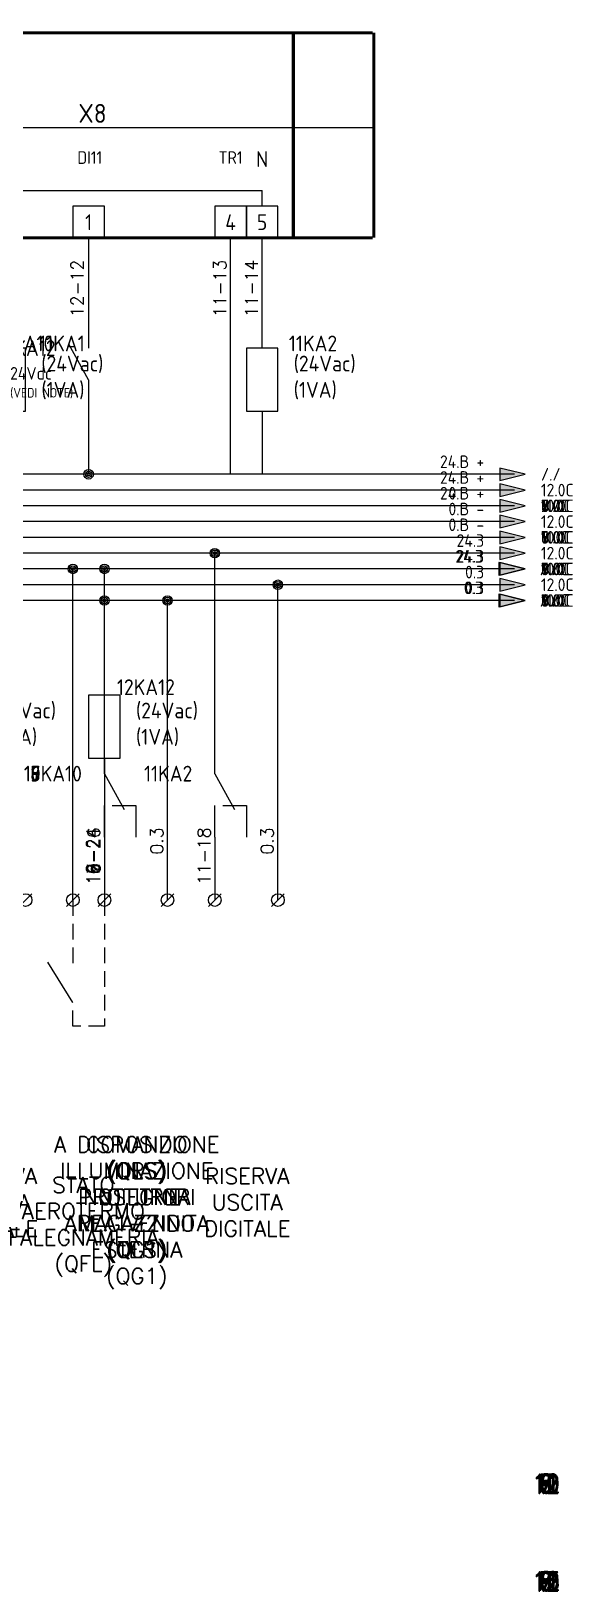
# Model space of a CAD drawing. Extents: x 21 to 417, y 13 to 260.
# Drawn here: x 330.9 to 416.8, y 13 to 260.3 of the extents above; entities that cross this region are included whole.
import ezdxf
from ezdxf.enums import TextEntityAlignment as Align

# ---------------------------------------------------------------- set-up
doc = ezdxf.new("R2010")
doc.units = 0
doc.header["$LTSCALE"] = 10
doc.linetypes.add('NASCOSTA2', pattern=[0.1875, 0.125, -0.0625])
doc.layers.get('0').update_dxf_attribs({"linetype": 'CONTINUOUS'})
for name, color, linetype in [('10', 9, 'CONTINUOUS'), ('11', 9, 'CONTINUOUS'), ('12', 9, 'CONTINUOUS'), ('5', 9, 'CONTINUOUS'), ('6', 9, 'CONTINUOUS'), ('7', 9, 'CONTINUOUS'), ('8', 9, 'CONTINUOUS'), ('9', 9, 'CONTINUOUS')]:
    doc.layers.add(name, color=color, linetype=linetype)
doc.layers.get('0').freeze()
doc.styles.add('ROMAND', font='romand')
doc.styles.add('ROMANS', font='romans')
doc.styles.add('SIMPLEX', font='simplex')
doc.styles.add('SPAC', font='isocp.shx')

# ---------------------------------------------------------------- blocks, each defined once
blk = doc.blocks.new('Numero_Filo')
at = {"color": 3, "style": 'SIMPLEX'}
for tag, flags, p in [('SUPPORTO', 9, (-3.29, 2.73)), ('RIP', 1, (-0.92, 2.73)), ('N', 8, (1.08, 0.73))]:
    blk.add_attdef(tag, text='', height=2, rotation=90, dxfattribs=dict(at, flags=flags)).set_placement(p, align=Align.RIGHT)
blk = doc.blocks.new('BLK27')
at = {"color": 7}
blk.add_line((-1, -1), (1, 1), dxfattribs=at)
blk.add_circle((0, 0), 1, dxfattribs=at)
at = {"color": 3, "style": 'SPAC', "flags": 8}
blk.add_attdef('NM', (1.5, -2.5), '', height=2, dxfattribs=at)
blk = doc.blocks.new('SC1_F')
at = {"color": 7}
for p, q in [((-5, -5), (-5, 0)), ((0, 0), (0, -5)), ((0, -10), (-3.125, -4.375)), ((-1.25, -5), (-5, -5)), ((0, -10), (0, -15))]:
    blk.add_line(p, q, dxfattribs=at)
at = {"color": 3, "style": 'SPAC', "width": 0.75, "flags": 8}
for tag, p in [('PINC1', (-6, 0)), ('PINA1', (-1, 0))]:
    blk.add_attdef(tag, text='', height=1.75, rotation=90, dxfattribs=at).set_placement(p, align=Align.RIGHT)
at = {"color": 4, "style": 'SPAC'}
blk.add_attdef('NOME', text='', height=2.5, dxfattribs=at).set_placement((-9.125, -5), align=Align.MIDDLE_RIGHT)
at = {"color": 7, "style": 'SPAC'}
for tag, flags, p in [('REG', 8, (-9.125, -10)), ('FUNZIONE1', 9, (-9.125, -12.5)), ('FUNZIONE2', 9, (-9.125, -15))]:
    blk.add_attdef(tag, text='', height=1.5, dxfattribs=dict(at, flags=flags)).set_placement(p, align=Align.MIDDLE_RIGHT)
at = {"color": 3, "style": 'SPAC', "width": 0.75, "flags": 8}
blk.add_attdef('PINB1', (-1, -15), '', height=1.75, rotation=90, dxfattribs=at)
at = {"color": 6, "style": 'SPAC', "flags": 9}
blk.add_attdef('PRES', (1, -14.5), '', height=1, dxfattribs=at)
blk = doc.blocks.new('_ALIM_0')
at = {"color": 1}
for p, q in [((4, 0), (0, 1)), ((0, 1), (0, -1)), ((0, -1), (4, 0))]:
    blk.add_line(p, q, dxfattribs=at)
blk.add_solid([(0, 1), (0, -1), (4, 0)], dxfattribs=at)
at = {"color": 3, "style": 'SPAC'}
blk.add_attdef('SEGNALE', text='', height=2, dxfattribs=at).set_placement((-2.5, 1), align=Align.RIGHT)
at = {"color": 7, "style": 'SPAC'}
for tag, p, height, flags in [('REG', (6.5, -1), 2, 8), ('PRES', (-5, -2), 1, 9), ('#LINEA', (-5, -3.5), 1, 1)]:
    blk.add_attdef(tag, p, '', height=height, dxfattribs=dict(at, flags=flags))
blk = doc.blocks.new('BLK56')
at = {"color": 7}
for p, q in [((0, 12.5), (0, 17.5)), ((0, 2.5), (0, -2.5))]:
    blk.add_line(p, q, dxfattribs=at)
blk.add_lwpolyline([(-2.5, 2.5), (2.5, 2.5), (2.5, 12.5), (-2.5, 12.5)], close=True, dxfattribs=at)
at = {"color": 4, "style": 'SPAC', "flags": 9}
blk.add_attdef('QUADRO', text='', height=2.5, dxfattribs=at).set_placement((-4, 16), align=Align.RIGHT)
at = {"color": 3, "style": 'SPAC', "width": 0.75, "flags": 8}
blk.add_attdef('PINA1', text='', height=1.75, rotation=90, dxfattribs=at).set_placement((-1, 17.5), align=Align.RIGHT)
at = {"color": 4, "style": 'SPAC'}
blk.add_attdef('NOME', text='', height=2.5, dxfattribs=at).set_placement((-4, 12), align=Align.RIGHT)
at = {"color": 7, "style": 'SPAC', "flags": 9}
for tag, p in [('COSTRUTTORE', (-6, 8.5)), ('TIPO', (-6, 6))]:
    blk.add_attdef(tag, text='', height=1.5, dxfattribs=at).set_placement(p, align=Align.RIGHT)
at = {"color": 6, "style": 'SPAC'}
for tag, p, flags in [('CODICE', (3.5, 3.5), 1), ('OFFSET', (3.5, 2), 9), ('PRES', (3.5, 0.5), 9), ('DESCRIZIONE', (3.5, -1), 9), ('SUPPORTO', (3.5, -2.5), 9), ('PR4', (3.5, -4), 9)]:
    blk.add_attdef(tag, p, '', height=1, dxfattribs=dict(at, flags=flags))
at = {"color": 3, "style": 'SPAC', "width": 0.75, "flags": 8}
blk.add_attdef('PINB1', (-1, -2.5), '', height=1.75, rotation=90, dxfattribs=at)
at = {"color": 7, "style": 'SPAC', "flags": 9}
for tag, p in [('FUNZIONE1', (0, -8.5)), ('FUNZIONE2', (0, -11.5))]:
    blk.add_attdef(tag, text='', height=2, dxfattribs=at).set_placement(p, align=Align.CENTER)
blk = doc.blocks.new('PUNTO')
for radius in [0.75, 0.5, 0.25]:
    blk.add_circle((0, 0), radius)
blk = doc.blocks.new('NA1_F')
at = {"color": 7}
for p, q in [((0, 0), (0, -5)), ((0, -10), (-3.125, -4.375)), ((0, -10), (0, -15))]:
    blk.add_line(p, q, dxfattribs=at)
at = {"color": 3, "style": 'SPAC', "width": 0.75, "flags": 8}
blk.add_attdef('PINA1', text='', height=1.75, rotation=90, dxfattribs=at).set_placement((-1, 0), align=Align.RIGHT)
at = {"color": 4, "style": 'SPAC'}
blk.add_attdef('NOME', text='', height=2.5, dxfattribs=at).set_placement((-5.25, -5), align=Align.MIDDLE_RIGHT)
at = {"color": 7, "style": 'SPAC'}
for tag, flags, p in [('REG', 8, (-5.25, -10)), ('FUNZIONE1', 9, (-5.25, -12.5)), ('FUNZIONE2', 9, (-5.25, -15))]:
    blk.add_attdef(tag, text='', height=1.5, dxfattribs=dict(at, flags=flags)).set_placement(p, align=Align.MIDDLE_RIGHT)
at = {"color": 3, "style": 'SPAC', "width": 0.75, "flags": 8}
blk.add_attdef('PINB1', (-1, -15), '', height=1.75, rotation=90, dxfattribs=at)
at = {"color": 6, "style": 'SPAC', "flags": 9}
blk.add_attdef('PRES', (1, -14.5), '', height=1, dxfattribs=at)
blk = doc.blocks.new('NUMFG')
at = {"color": 4, "style": 'ROMAND', "width": 0.85}
blk.add_attdef('NUMERO_DI_FOGLIO', text='', height=1, dxfattribs=at).set_placement((0, 0), align=Align.MIDDLE)
blk = doc.blocks.new('NUMFGS')
at = {"color": 4, "style": 'ROMAND', "width": 0.85}
blk.add_attdef('FOGLIO_SEGUENTE', text='', height=1, dxfattribs=at).set_placement((0, 0), align=Align.MIDDLE)

msp = doc.modelspace()

# ---------------------------------------------------------------- linework, layer by layer
at = {"layer": '10', "color": 1, "linetype": 'Continuous'}
for p, q in [((407.5, 185), (32.7, 185)), ((407.5, 180), (32.7, 180)), ((407.5, 175), (32.7, 175)), ((407.5, 170), (32.7, 170))]:
    msp.add_line(p, q, dxfattribs=at)
at = {"layer": '10'}
for p, q in [((342.5, 147.5), (342.5, 175)), ((352.5, 122.5), (352.5, 170)), ((342.5, 132.5), (342.5, 122.5))]:
    msp.add_line(p, q, dxfattribs=at)
at = {"layer": '11'}
for p, q in [((40.2, 245), (385, 245)), ((310, 235), (367.5, 235)), ((367.5, 232.5), (367.5, 235)), ((362.5, 190), (362.5, 227.5)), ((367.5, 210), (367.5, 227.5)), ((367.5, 195), (367.5, 190)), ((367.5, 190), (362.5, 190)), ((360, 147.5), (360, 177.5)), ((370, 122.5), (370, 172.5)), ((360, 132.5), (360, 122.5))]:
    msp.add_line(p, q, dxfattribs=at)
at = {"layer": '11', "color": 1, "linetype": 'Continuous'}
for p, q in [((407.5, 187.5), (32.7, 187.5)), ((407.5, 182.5), (32.7, 182.5)), ((407.5, 177.5), (32.7, 177.5)), ((407.5, 172.5), (32.7, 172.5))]:
    msp.add_line(p, q, dxfattribs=at)
at = {"layer": '11', "const_width": 0.5}
for points in [[(385, 260), (40.2, 260)], [(385.2, 227.5), (385.2, 260)], [(385, 227.5), (40.2, 227.5)]]:
    msp.add_lwpolyline(points, dxfattribs=at)
at = {"layer": '11'}
for points in [[(360, 227.5), (365, 227.5), (365, 232.5), (360, 232.5)], [(365, 227.5), (370, 227.5), (370, 232.5), (365, 232.5)]]:
    msp.add_lwpolyline(points, close=True, dxfattribs=at)
at = {"layer": '12'}
for p, q in [((42.5, 245), (372.45, 245)), ((340, 227.5), (340, 215)), ((340, 202.5), (340, 200)), ((340, 200), (340, 197.5)), ((340, 197.5), (340, 190)), ((342.5, 140), (342.5, 122.5)), ((337.5, 106.28), (333.55, 112.64))]:
    msp.add_line(p, q, dxfattribs=at)
at = {"layer": '12', "color": 1, "linetype": 'Continuous'}
for p, q in [((407.5, 190), (32.7, 190)), ((407.5, 185), (32.7, 185)), ((405, 175), (32.5, 175)), ((337.5, 122.5), (337.5, 175)), ((405, 170), (32.5, 170)), ((342.5, 160), (342.5, 170))]:
    msp.add_line(p, q, dxfattribs=at)
at = {"layer": '12', "linetype": 'NASCOSTA2', "ltscale": 2}
for p, q in [((337.5, 122.5), (337.5, 112.5)), ((342.5, 122.5), (342.5, 102.5)), ((337.5, 102.5), (337.5, 106.28)), ((342.5, 102.5), (337.5, 102.5))]:
    msp.add_line(p, q, dxfattribs=at)
at = {"layer": '12', "const_width": 0.5}
for points in [[(372.45, 260), (34.95, 260)], [(372.45, 227.5), (372.45, 260)], [(372.45, 227.5), (34.95, 227.5)]]:
    msp.add_lwpolyline(points, dxfattribs=at)
at = {"layer": '12'}
msp.add_lwpolyline([(337.5, 227.5), (342.5, 227.5), (342.5, 232.5), (337.5, 232.5)], close=True, dxfattribs=at)
at = {"layer": '5', "color": 1, "linetype": 'Continuous'}
for p, q in [((407.5, 185), (32.7, 185)), ((407.5, 180), (32.7, 180)), ((407.5, 175), (32.7, 175)), ((407.5, 170), (32.7, 170))]:
    msp.add_line(p, q, dxfattribs=at)
at = {"layer": '5'}
for p, q in [((342.5, 147.5), (342.5, 175)), ((352.5, 122.5), (352.5, 170)), ((342.5, 132.5), (342.5, 122.5))]:
    msp.add_line(p, q, dxfattribs=at)
at = {"layer": '6', "color": 1, "linetype": 'Continuous'}
for p, q in [((407.5, 185), (32.7, 185)), ((407.5, 180), (32.7, 180)), ((407.5, 175), (32.7, 175)), ((407.5, 170), (32.7, 170))]:
    msp.add_line(p, q, dxfattribs=at)
at = {"layer": '6'}
for p, q in [((342.5, 147.5), (342.5, 175)), ((352.5, 122.5), (352.5, 170)), ((342.5, 132.5), (342.5, 122.5))]:
    msp.add_line(p, q, dxfattribs=at)
at = {"layer": '7', "color": 1, "linetype": 'Continuous'}
for p, q in [((407.5, 185), (32.7, 185)), ((407.5, 180), (32.7, 180)), ((407.5, 175), (32.7, 175)), ((407.5, 170), (32.7, 170))]:
    msp.add_line(p, q, dxfattribs=at)
at = {"layer": '7'}
for p, q in [((342.5, 147.5), (342.5, 175)), ((352.5, 122.5), (352.5, 170)), ((342.5, 132.5), (342.5, 122.5))]:
    msp.add_line(p, q, dxfattribs=at)
at = {"layer": '8', "color": 1, "linetype": 'Continuous'}
for p, q in [((407.5, 185), (32.7, 185)), ((407.5, 180), (32.7, 180)), ((407.5, 175), (32.7, 175)), ((407.5, 170), (32.7, 170))]:
    msp.add_line(p, q, dxfattribs=at)
at = {"layer": '8'}
for p, q in [((342.5, 147.5), (342.5, 175)), ((352.5, 122.5), (352.5, 170)), ((342.5, 132.5), (342.5, 122.5))]:
    msp.add_line(p, q, dxfattribs=at)
at = {"layer": '9', "color": 1, "linetype": 'Continuous'}
for p, q in [((407.5, 185), (32.7, 185)), ((407.5, 180), (32.7, 180)), ((407.5, 175), (32.7, 175)), ((407.5, 170), (32.7, 170))]:
    msp.add_line(p, q, dxfattribs=at)
at = {"layer": '9'}
for p, q in [((342.5, 147.5), (342.5, 175)), ((352.5, 122.5), (352.5, 170)), ((342.5, 132.5), (342.5, 122.5))]:
    msp.add_line(p, q, dxfattribs=at)

# ---------------------------------------------------------------- block references
at = {"layer": '10'}
ref = msp.add_blockref('BLK56', (322.5, 197.5), dxfattribs=at)
ref.add_attrib('NOME', '10KA10', dxfattribs={"layer": '0', "color": 4, "height": 2.5, "style": 'SPAC'}).set_placement((334.39, 209.5), align=Align.RIGHT)
for name, p, values in [('_ALIM_0', (405.2, 185), {'SEGNALE': '24.B +', 'REG': '11.0C'}), ('_ALIM_0', (405.2, 180), {'SEGNALE': '0.B -', 'REG': '11.0C'}), ('_ALIM_0', (405.2, 175), {'SEGNALE': '24.3', 'REG': '11.0C'}), ('_ALIM_0', (405.2, 170), {'SEGNALE': '0.3', 'REG': '11.0C'}), ('Numero_Filo', (340.73, 133.28), {'N': '10-26'}), ('Numero_Filo', (350.73, 133.28), {'N': '0.3'})]:
    msp.add_blockref(name, p, dxfattribs=at).add_auto_attribs(values)
for name, p in [('PUNTO', (342.5, 175)), ('PUNTO', (352.5, 170)), ('BLK27', (342.5, 122.5)), ('BLK27', (352.5, 122.5))]:
    msp.add_blockref(name, p, dxfattribs=at)
ref = msp.add_blockref('SC1_F', (342.5, 132.5), dxfattribs=dict(at, rotation=180))
ref.add_attrib('NOME', '10KA10', dxfattribs={"layer": '0', "color": 4, "height": 2.5, "style": 'SPAC'}).set_placement((338.93, 142.55), align=Align.MIDDLE_RIGHT)
at = {"layer": '10', "xscale": 3, "yscale": 3, "zscale": 3}
for name, p, values in [('NUMFG', (412.5, 30), {'NUMERO_DI_FOGLIO': '10'}), ('NUMFGS', (412.5, 14.5), {'FOGLIO_SEGUENTE': '11'})]:
    msp.add_blockref(name, p, dxfattribs=at).add_auto_attribs(values)
at = {"layer": '11'}
for name, p, values in [('Numero_Filo', (360.73, 223.28), {'N': '11-13'}), ('Numero_Filo', (365.73, 223.28), {'N': '11-14'}), ('_ALIM_0', (405.2, 187.5), {'SEGNALE': '24.B +', 'REG': '12.0C'}), ('_ALIM_0', (405.2, 182.5), {'SEGNALE': '0.B -', 'REG': '12.0C'}), ('_ALIM_0', (405.2, 177.5), {'SEGNALE': '24.3', 'REG': '12.0C'}), ('_ALIM_0', (405.2, 172.5), {'SEGNALE': '0.3', 'REG': '12.0C'}), ('Numero_Filo', (358.23, 133.28), {'N': '11-18'}), ('Numero_Filo', (368.23, 133.28), {'N': '0.3'})]:
    msp.add_blockref(name, p, dxfattribs=at).add_auto_attribs(values)
ref = msp.add_blockref('BLK56', (327.5, 197.5), dxfattribs=at)
ref.add_attrib('NOME', '11KA1', dxfattribs={"layer": '0', "color": 4, "height": 2.5, "style": 'SPAC'}).set_placement((339.39, 209.5), align=Align.RIGHT)
ref = msp.add_blockref('BLK56', (367.5, 197.5), dxfattribs=at)
ref.add_attrib('NOME', '11KA2', dxfattribs={"layer": '0', "color": 4, "height": 2.5, "style": 'SPAC'}).set_placement((379.39, 209.5), align=Align.RIGHT)
for name, p in [('PUNTO', (360, 177.5)), ('PUNTO', (370, 172.5)), ('BLK27', (330, 122.5)), ('BLK27', (360, 122.5)), ('BLK27', (370, 122.5))]:
    msp.add_blockref(name, p, dxfattribs=at)
ref = msp.add_blockref('SC1_F', (360, 132.5), dxfattribs=dict(at, rotation=180))
ref.add_attrib('NOME', '11KA2', dxfattribs={"layer": '0', "color": 4, "height": 2.5, "style": 'SPAC'}).set_placement((356.43, 142.55), align=Align.MIDDLE_RIGHT)
at = {"layer": '11', "xscale": 3, "yscale": 3, "zscale": 3}
for name, p, values in [('NUMFG', (412.5, 30), {'NUMERO_DI_FOGLIO': '11'}), ('NUMFGS', (412.5, 14.5), {'FOGLIO_SEGUENTE': '12'})]:
    msp.add_blockref(name, p, dxfattribs=at).add_auto_attribs(values)
at = {"layer": '12'}
for name, p, values in [('Numero_Filo', (338.1, 223.28), {'N': '12-12'}), ('NA1_F', (340, 215), {'NOME': '12KA12'}), ('_ALIM_0', (405.2, 190), {'SEGNALE': '24.B +', 'REG': '/./'}), ('_ALIM_0', (405.2, 185), {'SEGNALE': '0.B -', 'REG': '/./'}), ('_ALIM_0', (405, 175), {'SEGNALE': '24.3', 'REG': '/./'}), ('_ALIM_0', (405, 170), {'SEGNALE': '0.3', 'REG': '/./'}), ('Numero_Filo', (340.6, 133.28), {'N': '12-24'})]:
    msp.add_blockref(name, p, dxfattribs=at).add_auto_attribs(values)
for name, p in [('PUNTO', (340, 190)), ('PUNTO', (337.5, 175)), ('PUNTO', (342.5, 170)), ('BLK27', (337.5, 122.5)), ('BLK27', (342.5, 122.5))]:
    msp.add_blockref(name, p, dxfattribs=at)
ref = msp.add_blockref('BLK56', (342.5, 142.5), dxfattribs=at)
ref.add_attrib('NOME', '12KA12', dxfattribs={"layer": '0', "color": 4, "height": 2.5, "style": 'SPAC'}).set_placement((353.67, 155), align=Align.RIGHT)
at = {"layer": '12', "xscale": 3, "yscale": 3, "zscale": 3}
for name, p, values in [('NUMFG', (412.5, 30), {'NUMERO_DI_FOGLIO': '12'}), ('NUMFGS', (412.5, 14.5), {'FOGLIO_SEGUENTE': '13'})]:
    msp.add_blockref(name, p, dxfattribs=at).add_auto_attribs(values)
at = {"layer": '5'}
ref = msp.add_blockref('BLK56', (322.5, 197.5), dxfattribs=at)
ref.add_attrib('NOME', '5KA10', dxfattribs={"layer": '0', "color": 4, "height": 2.5, "style": 'SPAC'}).set_placement((334.39, 209.5), align=Align.RIGHT)
for name, p, values in [('_ALIM_0', (405.2, 185), {'SEGNALE': '24.B +', 'REG': '6.0C'}), ('_ALIM_0', (405.2, 180), {'SEGNALE': '0.B -', 'REG': '6.0C'}), ('_ALIM_0', (405.2, 175), {'SEGNALE': '24.3', 'REG': '6.0C'}), ('_ALIM_0', (405.2, 170), {'SEGNALE': '0.3', 'REG': '6.0C'}), ('Numero_Filo', (340.73, 133.28), {'N': '5-26'}), ('Numero_Filo', (350.73, 133.28), {'N': '0.3'})]:
    msp.add_blockref(name, p, dxfattribs=at).add_auto_attribs(values)
for name, p in [('PUNTO', (342.5, 175)), ('PUNTO', (352.5, 170)), ('BLK27', (342.5, 122.5)), ('BLK27', (352.5, 122.5))]:
    msp.add_blockref(name, p, dxfattribs=at)
ref = msp.add_blockref('SC1_F', (342.5, 132.5), dxfattribs=dict(at, rotation=180))
ref.add_attrib('NOME', '5KA10', dxfattribs={"layer": '0', "color": 4, "height": 2.5, "style": 'SPAC'}).set_placement((338.93, 142.55), align=Align.MIDDLE_RIGHT)
at = {"layer": '5', "xscale": 3, "yscale": 3, "zscale": 3}
for name, p, values in [('NUMFG', (412.5, 30), {'NUMERO_DI_FOGLIO': '5'}), ('NUMFGS', (412.5, 14.5), {'FOGLIO_SEGUENTE': '6'})]:
    msp.add_blockref(name, p, dxfattribs=at).add_auto_attribs(values)
at = {"layer": '6'}
ref = msp.add_blockref('BLK56', (322.5, 197.5), dxfattribs=at)
ref.add_attrib('NOME', '6KA10', dxfattribs={"layer": '0', "color": 4, "height": 2.5, "style": 'SPAC'}).set_placement((334.39, 209.5), align=Align.RIGHT)
for name, p, values in [('_ALIM_0', (405.2, 185), {'SEGNALE': '24.B +', 'REG': '7.0C'}), ('_ALIM_0', (405.2, 180), {'SEGNALE': '0.B -', 'REG': '7.0C'}), ('_ALIM_0', (405.2, 175), {'SEGNALE': '24.3', 'REG': '7.0C'}), ('_ALIM_0', (405.2, 170), {'SEGNALE': '0.3', 'REG': '7.0C'}), ('Numero_Filo', (340.73, 133.28), {'N': '6-26'}), ('Numero_Filo', (350.73, 133.28), {'N': '0.3'})]:
    msp.add_blockref(name, p, dxfattribs=at).add_auto_attribs(values)
for name, p in [('PUNTO', (342.5, 175)), ('PUNTO', (352.5, 170)), ('BLK27', (342.5, 122.5)), ('BLK27', (352.5, 122.5))]:
    msp.add_blockref(name, p, dxfattribs=at)
ref = msp.add_blockref('SC1_F', (342.5, 132.5), dxfattribs=dict(at, rotation=180))
ref.add_attrib('NOME', '6KA10', dxfattribs={"layer": '0', "color": 4, "height": 2.5, "style": 'SPAC'}).set_placement((338.93, 142.55), align=Align.MIDDLE_RIGHT)
at = {"layer": '6', "xscale": 3, "yscale": 3, "zscale": 3}
for name, p, values in [('NUMFG', (412.5, 30), {'NUMERO_DI_FOGLIO': '6'}), ('NUMFGS', (412.5, 14.5), {'FOGLIO_SEGUENTE': '7'})]:
    msp.add_blockref(name, p, dxfattribs=at).add_auto_attribs(values)
at = {"layer": '7'}
ref = msp.add_blockref('BLK56', (322.5, 197.5), dxfattribs=at)
ref.add_attrib('NOME', '7KA10', dxfattribs={"layer": '0', "color": 4, "height": 2.5, "style": 'SPAC'}).set_placement((334.39, 209.5), align=Align.RIGHT)
for name, p, values in [('_ALIM_0', (405.2, 185), {'SEGNALE': '24.B +', 'REG': '8.0C'}), ('_ALIM_0', (405.2, 180), {'SEGNALE': '0.B -', 'REG': '8.0C'}), ('_ALIM_0', (405.2, 175), {'SEGNALE': '24.3', 'REG': '8.0C'}), ('_ALIM_0', (405.2, 170), {'SEGNALE': '0.3', 'REG': '8.0C'}), ('Numero_Filo', (340.73, 133.28), {'N': '7-26'}), ('Numero_Filo', (350.73, 133.28), {'N': '0.3'})]:
    msp.add_blockref(name, p, dxfattribs=at).add_auto_attribs(values)
for name, p in [('PUNTO', (342.5, 175)), ('PUNTO', (352.5, 170)), ('BLK27', (342.5, 122.5)), ('BLK27', (352.5, 122.5))]:
    msp.add_blockref(name, p, dxfattribs=at)
ref = msp.add_blockref('SC1_F', (342.5, 132.5), dxfattribs=dict(at, rotation=180))
ref.add_attrib('NOME', '7KA10', dxfattribs={"layer": '0', "color": 4, "height": 2.5, "style": 'SPAC'}).set_placement((338.93, 142.55), align=Align.MIDDLE_RIGHT)
at = {"layer": '7', "xscale": 3, "yscale": 3, "zscale": 3}
for name, p, values in [('NUMFG', (412.5, 30), {'NUMERO_DI_FOGLIO': '7'}), ('NUMFGS', (412.5, 14.5), {'FOGLIO_SEGUENTE': '8'})]:
    msp.add_blockref(name, p, dxfattribs=at).add_auto_attribs(values)
at = {"layer": '8'}
ref = msp.add_blockref('BLK56', (322.5, 197.5), dxfattribs=at)
ref.add_attrib('NOME', '8KA10', dxfattribs={"layer": '0', "color": 4, "height": 2.5, "style": 'SPAC'}).set_placement((334.39, 209.5), align=Align.RIGHT)
for name, p, values in [('_ALIM_0', (405.2, 185), {'SEGNALE': '24.B +', 'REG': '9.0C'}), ('_ALIM_0', (405.2, 180), {'SEGNALE': '0.B -', 'REG': '9.0C'}), ('_ALIM_0', (405.2, 175), {'SEGNALE': '24.3', 'REG': '9.0C'}), ('_ALIM_0', (405.2, 170), {'SEGNALE': '0.3', 'REG': '9.0C'}), ('Numero_Filo', (340.73, 133.28), {'N': '8-26'}), ('Numero_Filo', (350.73, 133.28), {'N': '0.3'})]:
    msp.add_blockref(name, p, dxfattribs=at).add_auto_attribs(values)
for name, p in [('PUNTO', (342.5, 175)), ('PUNTO', (352.5, 170)), ('BLK27', (342.5, 122.5)), ('BLK27', (352.5, 122.5))]:
    msp.add_blockref(name, p, dxfattribs=at)
ref = msp.add_blockref('SC1_F', (342.5, 132.5), dxfattribs=dict(at, rotation=180))
ref.add_attrib('NOME', '8KA10', dxfattribs={"layer": '0', "color": 4, "height": 2.5, "style": 'SPAC'}).set_placement((338.93, 142.55), align=Align.MIDDLE_RIGHT)
at = {"layer": '8', "xscale": 3, "yscale": 3, "zscale": 3}
for name, p, values in [('NUMFG', (412.5, 30), {'NUMERO_DI_FOGLIO': '8'}), ('NUMFGS', (412.5, 14.5), {'FOGLIO_SEGUENTE': '9'})]:
    msp.add_blockref(name, p, dxfattribs=at).add_auto_attribs(values)
at = {"layer": '9'}
ref = msp.add_blockref('BLK56', (322.5, 197.5), dxfattribs=at)
ref.add_attrib('NOME', '9KA10', dxfattribs={"layer": '0', "color": 4, "height": 2.5, "style": 'SPAC'}).set_placement((334.39, 209.5), align=Align.RIGHT)
for name, p, values in [('_ALIM_0', (405.2, 185), {'SEGNALE': '24.B +', 'REG': '10.0C'}), ('_ALIM_0', (405.2, 180), {'SEGNALE': '0.B -', 'REG': '10.0C'}), ('_ALIM_0', (405.2, 175), {'SEGNALE': '24.3', 'REG': '10.0C'}), ('_ALIM_0', (405.2, 170), {'SEGNALE': '0.3', 'REG': '10.0C'}), ('Numero_Filo', (340.73, 133.28), {'N': '9-26'}), ('Numero_Filo', (350.73, 133.28), {'N': '0.3'})]:
    msp.add_blockref(name, p, dxfattribs=at).add_auto_attribs(values)
for name, p in [('PUNTO', (342.5, 175)), ('PUNTO', (352.5, 170)), ('BLK27', (342.5, 122.5)), ('BLK27', (352.5, 122.5))]:
    msp.add_blockref(name, p, dxfattribs=at)
ref = msp.add_blockref('SC1_F', (342.5, 132.5), dxfattribs=dict(at, rotation=180))
ref.add_attrib('NOME', '9KA10', dxfattribs={"layer": '0', "color": 4, "height": 2.5, "style": 'SPAC'}).set_placement((338.93, 142.55), align=Align.MIDDLE_RIGHT)
at = {"layer": '9', "xscale": 3, "yscale": 3, "zscale": 3}
for name, p, values in [('NUMFG', (412.5, 30), {'NUMERO_DI_FOGLIO': '9'}), ('NUMFGS', (412.5, 14.5), {'FOGLIO_SEGUENTE': '10'})]:
    msp.add_blockref(name, p, dxfattribs=at).add_auto_attribs(values)

# ---------------------------------------------------------------- texts
at = {"layer": '10', "insert": (327.56, 207.01), "char_height": 2, "width": 12.4367, "attachment_point": 1, "style": 'SPAC'}
msp.add_mtext('24Vdc\\P{\\H0.75x;(VEDI NOTE)}', dxfattribs=at)
at = {"layer": '10', "insert": (321.39, 85), "char_height": 2.5, "attachment_point": 1, "style": 'ROMANS'}
msp.add_mtext_dynamic_manual_height_columns('\\pxqc;A DISPOSIZIONE\\P(QRS)', width=52.5, gutter_width=17.5, heights=[0], dxfattribs=at)
at = {"layer": '11', "attachment_point": 1, "style": 'SPAC'}
for s, insert, char_height, width in [('{\\W0.396325; }X8', (337.7, 248.72), 3, 5), ('\\pxqc;TR1', (360, 241.22), 2, 5), ('\\pxqc;N', (365, 241.22), 2.5, 5), ('\\pxqc;4', (360, 231.22), 2.5, 5), ('\\pxqc;5', (365, 231.22), 2.5, 5), ('(24Vac)\\P(1VA)', (332.5, 208.81), 2.5, 8.8744), ('(24Vac)\\P(1VA)', (372.5, 208.81), 2.5, 8.8744)]:
    msp.add_mtext(s, dxfattribs=dict(at, insert=insert, char_height=char_height, width=width))
at = {"layer": '11', "char_height": 2.5, "attachment_point": 1, "style": 'ROMANS'}
for insert in [(298.89, 80), (338.89, 80)]:
    msp.add_mtext_dynamic_manual_height_columns('\\pxqc;RISERVA\\PUSCITA\\PDIGITALE', width=52.5, gutter_width=17.5, heights=[0], dxfattribs=dict(at, insert=insert))
at = {"layer": '12', "attachment_point": 1}
for s, insert, char_height, width, style in [('{\\W0.624015; }DI11', (337.5, 241.22), 2, 5, 'SPAC'), ('\\pxqc;1', (337.5, 231.22), 2.5, 5, 'SPAC'), ('(24Vac)\\P(1VA)', (325, 153.81), 2.5, 8.8744, 'SPAC'), ('(24Vac)\\P(1VA)', (347.5, 153.81), 2.5, 8.8744, 'SPAC'), ('\\pxqc;STATO\\PAEROTERMO\\PFALEGNAMERIA\\P(QFL)', (312.91, 78.6), 2.5, 52.5, 'ROMANS')]:
    msp.add_mtext(s, dxfattribs=dict(at, insert=insert, char_height=char_height, width=width, style=style))
at = {"layer": '5', "insert": (327.56, 207.01), "char_height": 2, "width": 12.4367, "attachment_point": 1, "style": 'SPAC'}
msp.add_mtext('24Vdc\\P{\\H0.75x;(VEDI NOTE)}', dxfattribs=at)
at = {"layer": '5', "insert": (321.39, 85), "char_height": 2.5, "attachment_point": 1, "style": 'ROMANS'}
msp.add_mtext_dynamic_manual_height_columns('\\pxqc;COMANDO\\PILLUMINAZIONE\\PPROIETTORI\\PAREA VENDITA\\PESTERNA\\P(QG1)', width=52.5, gutter_width=17.5, heights=[0], dxfattribs=at)
at = {"layer": '6', "insert": (327.56, 207.01), "char_height": 2, "width": 12.4367, "attachment_point": 1, "style": 'SPAC'}
msp.add_mtext('24Vdc\\P{\\H0.75x;(VEDI NOTE)}', dxfattribs=at)
at = {"layer": '6', "insert": (321.39, 85), "char_height": 2.5, "attachment_point": 1, "style": 'ROMANS'}
msp.add_mtext_dynamic_manual_height_columns('\\pxqc;COMANDO\\PILLUMINAZIONE\\PINSEGNE\\P1-2\\P(QG1)', width=52.5, gutter_width=17.5, heights=[0], dxfattribs=at)
at = {"layer": '7', "insert": (327.56, 207.01), "char_height": 2, "width": 12.4367, "attachment_point": 1, "style": 'SPAC'}
msp.add_mtext('24Vdc\\P{\\H0.75x;(VEDI NOTE)}', dxfattribs=at)
at = {"layer": '7', "insert": (321.39, 85), "char_height": 2.5, "attachment_point": 1, "style": 'ROMANS'}
msp.add_mtext_dynamic_manual_height_columns('\\pxqc;COMANDO\\PILLUMINAZIONE\\PNOTTURNA\\PMAGAZZINO\\P(QLS)', width=52.5, gutter_width=17.5, heights=[0], dxfattribs=at)
at = {"layer": '8', "insert": (327.56, 207.01), "char_height": 2, "width": 12.4367, "attachment_point": 1, "style": 'SPAC'}
msp.add_mtext('24Vdc\\P{\\H0.75x;(VEDI NOTE)}', dxfattribs=at)
at = {"layer": '8', "insert": (321.39, 85), "char_height": 2.5, "attachment_point": 1, "style": 'ROMANS'}
msp.add_mtext_dynamic_manual_height_columns('\\pxqc;A DISPOSIZIONE\\P(QLS)', width=52.5, gutter_width=17.5, heights=[0], dxfattribs=at)
at = {"layer": '9', "insert": (327.56, 207.01), "char_height": 2, "width": 12.4367, "attachment_point": 1, "style": 'SPAC'}
msp.add_mtext('24Vdc\\P{\\H0.75x;(VEDI NOTE)}', dxfattribs=at)
at = {"layer": '9', "insert": (321.39, 85), "char_height": 2.5, "attachment_point": 1, "style": 'ROMANS'}
msp.add_mtext_dynamic_manual_height_columns('\\pxqc;A DISPOSIZIONE\\P(QRS)', width=52.5, gutter_width=17.5, heights=[0], dxfattribs=at)

doc.saveas('drawing.dxf')
